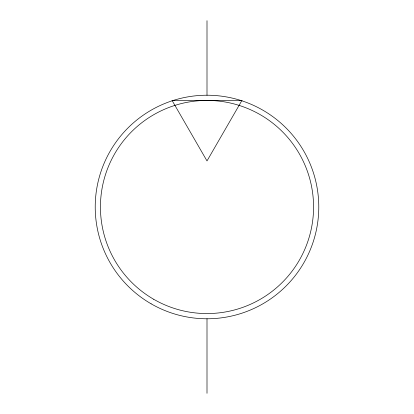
<?xml version="1.0" encoding="UTF-8"?>
<svg xmlns="http://www.w3.org/2000/svg" width="414" height="414" viewBox="0 0 414 414"><rect width="100%" height="100%" fill="white"/><g stroke="black" fill="none" stroke-linecap="round" stroke-linejoin="round"><path stroke-width="0.62" d="M207 20.7L207 95.22M207 318.78L207 393.3M241.931 100.436L207 160.937L172.069 100.436L241.931 100.436M151.11 303.804A111.78 111.78 0 0 0 318.78 207A111.78 111.78 0 0 0 151.11 110.196A111.78 111.78 0 0 0 151.11 303.804M153.718 299.286A106.564 106.564 0 0 0 313.564 207A106.564 106.564 0 0 0 153.718 114.714A106.564 106.564 0 0 0 153.718 299.286"/></g></svg>
